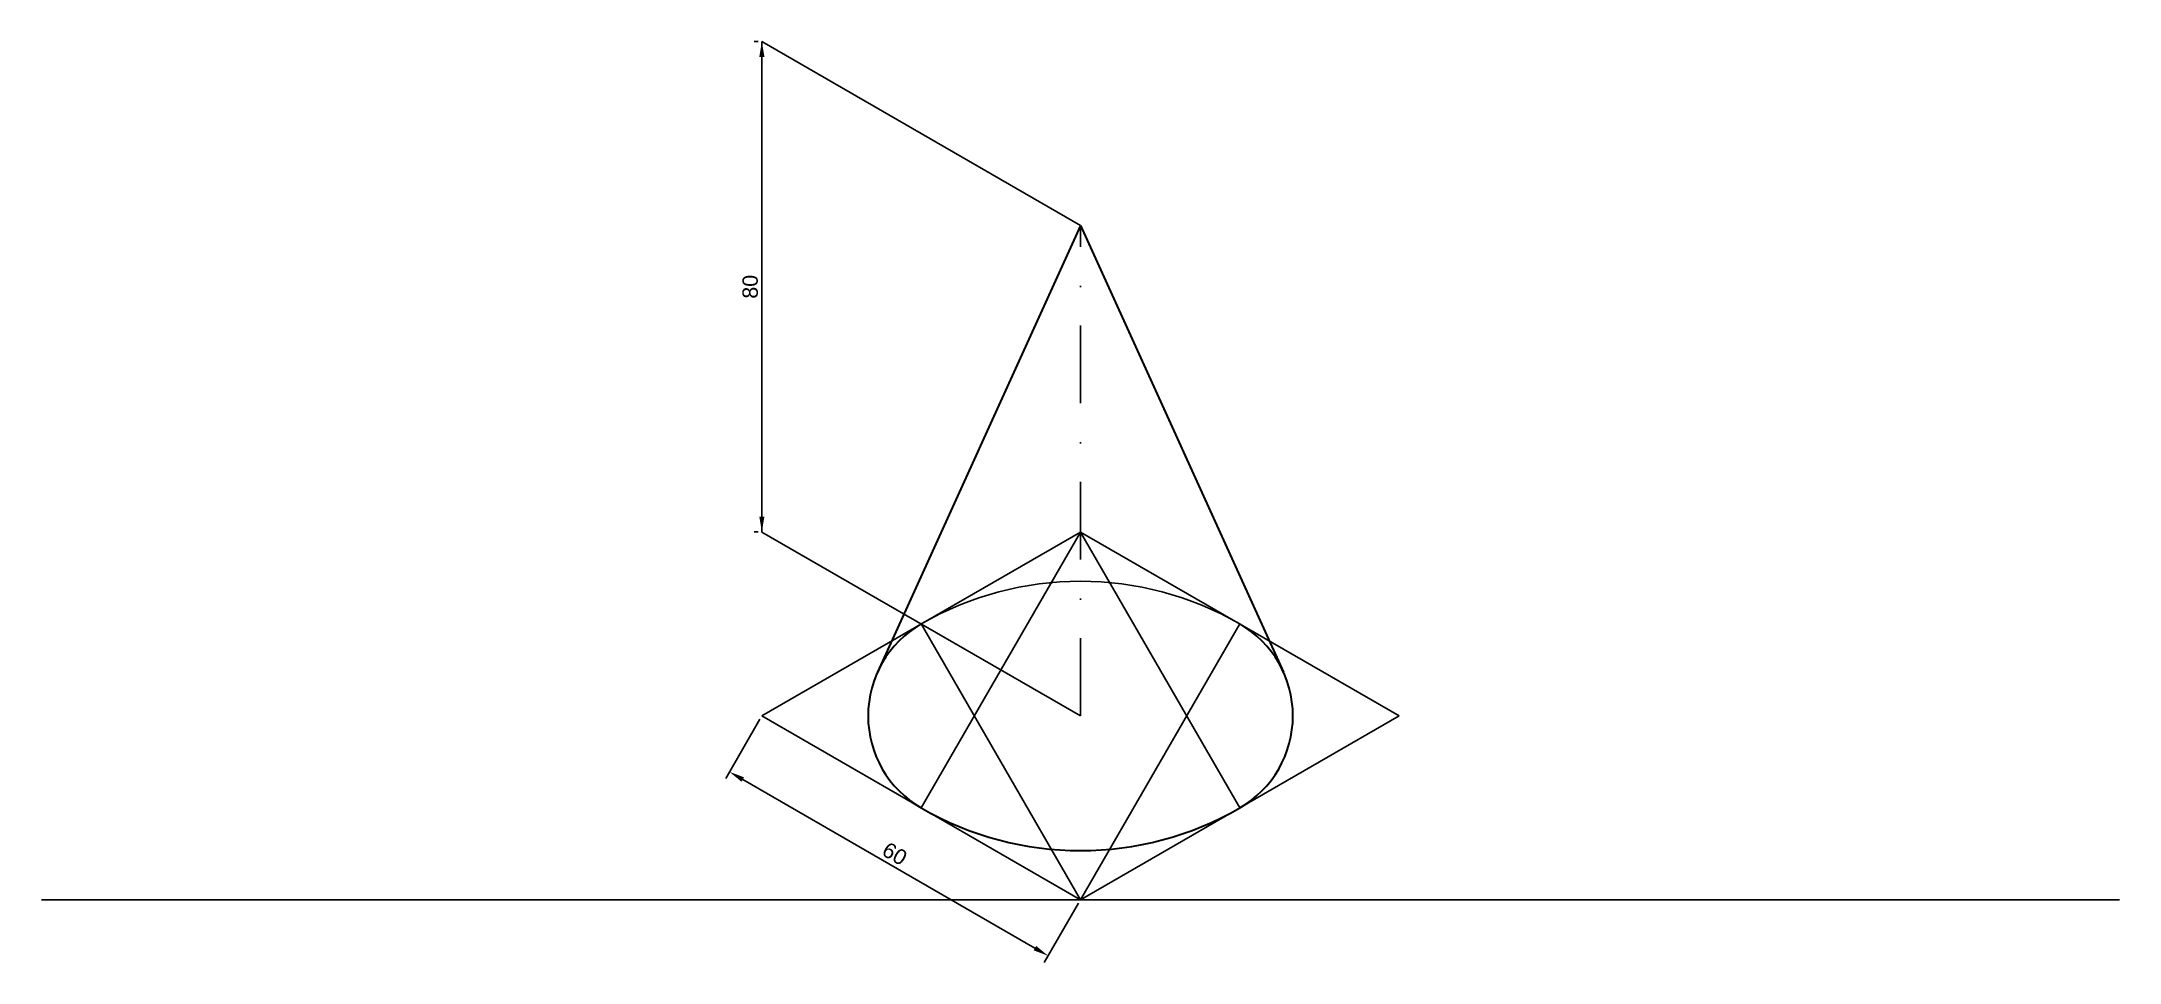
# Model space of a CAD drawing. Header units: millimetres. Extents: x -64 to 275, y 39 to 189.
import ezdxf

# ---------------------------------------------------------------- set-up
doc = ezdxf.new("R2010")
doc.units = ezdxf.units.MM
doc.header["$LTSCALE"] = 0.5
doc.linetypes.add('DASHDOTX2', pattern=[50.8, 25.4, -12.7, 0, -12.7])
doc.styles.get("Standard").update_dxf_attribs({"font": 'arial.ttf'})
doc.dimstyles.new('ISO-25', dxfattribs={"dimtxt": 2.5, "dimasz": 2.5, "dimexe": 1.25, "dimexo": 0.625, "dimtad": 1, "dimtxsty": 'Standard', "dimcen": 2.5, "dimadec": 0, "dimazin": 0, "dimtfac": 1, "dimtmove": 0, "dimatfit": 3, "dimfxl": 1, "dimarcsym": 0})

# ---------------------------------------------------------------- blocks, each defined once
blk = doc.blocks.new('*D2')
at = {"color": 0, "lineweight": -2, "transparency": 16777216}
for p, q in [((53.26, 78.33), (47.67, 68.66)), ((50.46, 68.49), (98.09, 40.99)), ((105.22, 48.33), (99.63, 38.66))]:
    blk.add_line(p, q, dxfattribs=at)
at = {"color": 0, "transparency": 16777216}
for points in [[(50.67, 68.85), (50.25, 68.13), (48.3, 69.74)], [(98.3, 41.35), (97.89, 40.63), (100.26, 39.74)]]:
    blk.add_solid(points, dxfattribs=at)
at = {"layer": 'Defpoints', "color": 0, "transparency": 16777216}
for p in [(53.57, 78.87), (105.53, 48.87), (100.26, 39.74)]:
    blk.add_point(p, dxfattribs=at)
at = {"color": 0, "transparency": 16777216, "insert": (75.23, 56.38), "char_height": 2.5, "attachment_point": 5, "rotation": 330}
blk.add_mtext('60', dxfattribs=at)
blk = doc.blocks.new('*D3')
at = {"color": 0, "lineweight": -2, "transparency": 16777216}
for p, q in [((52.94, 188.87), (52.32, 188.87)), ((53.57, 186.37), (53.57, 111.37)), ((52.94, 108.87), (52.32, 108.87))]:
    blk.add_line(p, q, dxfattribs=at)
at = {"color": 0, "transparency": 16777216}
for points in [[(53.15, 186.37), (53.98, 186.37), (53.57, 188.87)], [(53.15, 111.37), (53.98, 111.37), (53.57, 108.87)]]:
    blk.add_solid(points, dxfattribs=at)
at = {"layer": 'Defpoints', "color": 0, "transparency": 16777216}
for p in [(53.57, 188.87), (53.57, 108.87), (53.57, 108.87)]:
    blk.add_point(p, dxfattribs=at)
at = {"color": 0, "transparency": 16777216, "insert": (51.67, 148.87), "char_height": 2.5, "attachment_point": 5, "rotation": 90}
blk.add_mtext('80', dxfattribs=at)

msp = doc.modelspace()

# ---------------------------------------------------------------- linework, layer by layer
for p, q in [((105.53, 158.867), (53.568, 188.867)), ((53.568, 188.867), (53.568, 108.867)), ((53.568, 78.867), (105.53, 108.867)), ((105.53, 78.867), (53.568, 108.867)), ((105.53, 108.867), (79.549, 63.867)), ((105.53, 108.867), (157.491, 78.867)), ((105.53, 108.867), (131.511, 63.867)), ((105.53, 48.867), (79.549, 93.867)), ((105.53, 48.867), (131.511, 93.867)), ((105.53, 48.867), (53.568, 78.867)), ((105.53, 48.867), (157.491, 78.867)), ((-63.899, 48.867), (274.959, 48.867))]:
    msp.add_line(p, q)
at = {"lineweight": 35}
for q in [(72.44, 86.031), (138.62, 86.031)]:
    msp.add_line((105.53, 158.867), q, dxfattribs=at)
at = {"linetype": 'DASHDOTX2'}
msp.add_line((105.53, 78.867), (105.53, 158.867), dxfattribs=at)
at = {"lineweight": -3}
msp.add_arc((105.53, 48.867), 51.962, 60, 120, dxfattribs=at)
at = {"lineweight": 35}
for centre, radius, start, end in [((88.209, 78.867), 17.321, 120, 240), ((122.85, 78.867), 17.321, 300, 60), ((105.53, 108.867), 51.962, 240, 300)]:
    msp.add_arc(centre, radius, start, end, dxfattribs=at)

# ---------------------------------------------------------------- dimensions: what is measured, and where the dimension line sits
dim = msp.add_linear_dim(base=(53.568, 108.867), p1=(53.568, 188.867), p2=(53.568, 108.867), angle=90, dimstyle='ISO-25')
dim.commit()
dim.dimension.update_dxf_attribs({"geometry": '*D3', "text_midpoint": (51.667, 148.867)})
dim = msp.add_aligned_dim(p1=(53.568, 78.867), p2=(105.53, 48.867), distance=-10.542, dimstyle='ISO-25')
dim.commit()
dim.dimension.update_dxf_attribs({"geometry": '*D2', "text_midpoint": (75.229, 56.384)})

doc.saveas('drawing.dxf')
